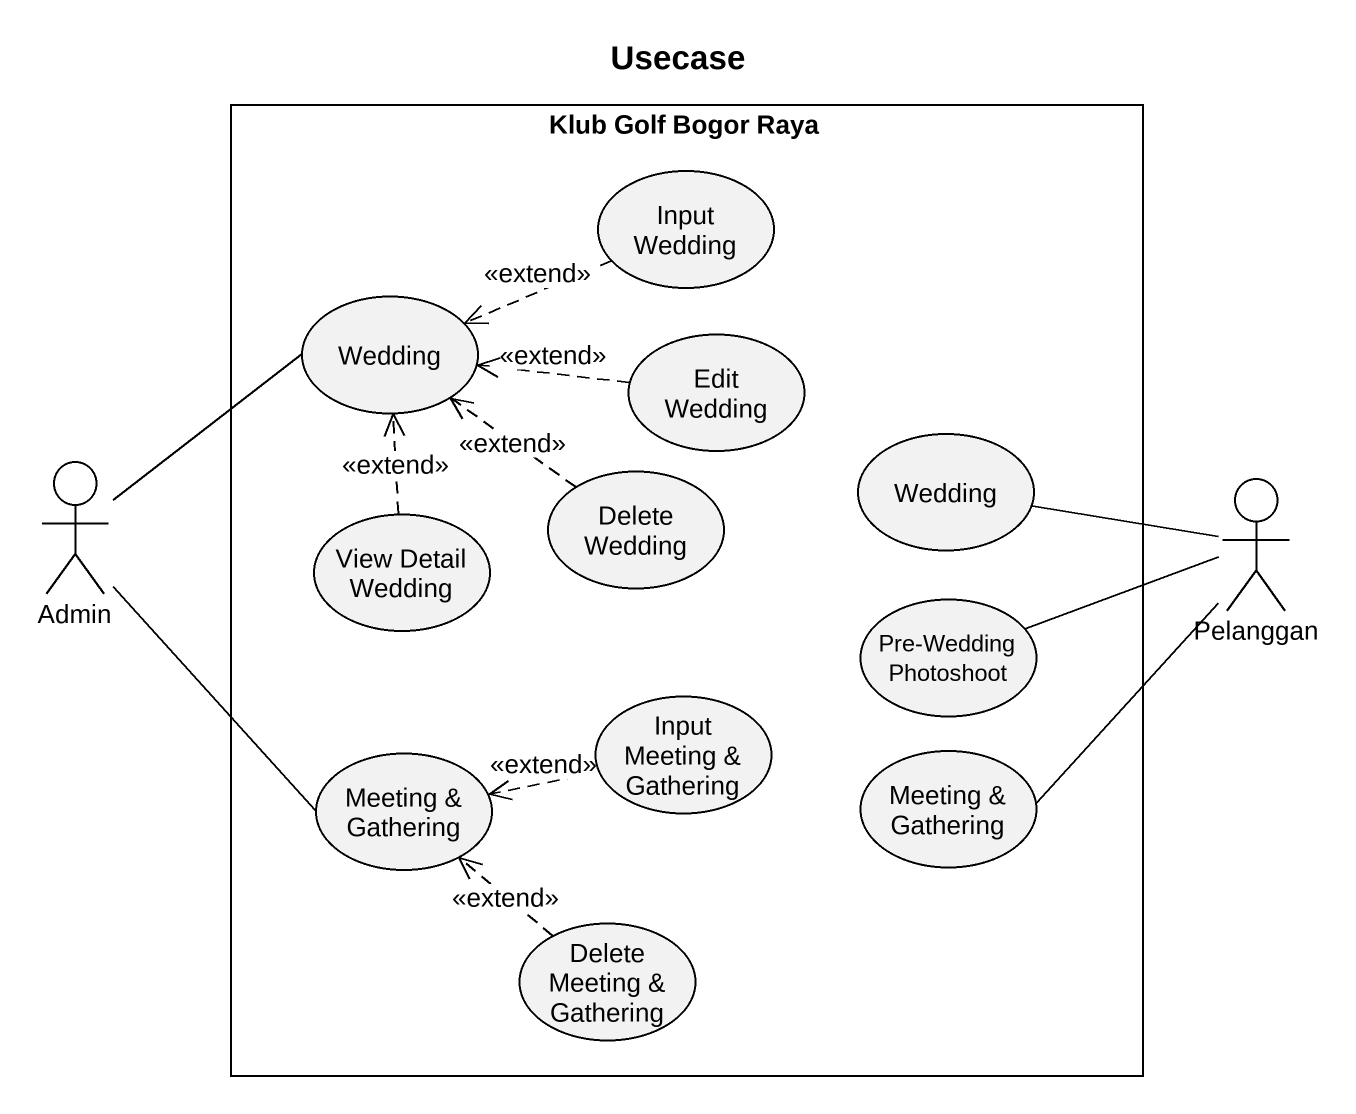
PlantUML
@startuml
title Usecase
rectangle "Klub Golf Bogor Raya" as Klub_Golf_Bogor_Raya {
  usecase "Input Wedding" as Input_Wedding
  usecase Wedding
  usecase "Edit Wedding" as Edit_Wedding
  usecase "Wedding" as Wedding_2
  usecase "View Detail Wedding" as View_Detail_Wedding
  usecase "Delete Wedding" as Delete_Wedding
  usecase "Pre-Wedding Photoshoot" as Pre_Wedding_Photoshoot
  usecase "Meeting & Gathering" as Meeting_Gathering
  usecase "Input Meeting & Gathering" as Input_Meeting_Gathering
  usecase "Meeting & Gathering" as Meeting_Gathering_2
  usecase "Delete Meeting & Gathering" as Delete_Meeting_Gathering
}
actor Admin
actor Pelanggan
Input_Wedding .left.> Wedding : <<extend>>
Edit_Wedding .left.> Wedding : <<extend>>
Admin -up- Wedding
Admin -- Meeting_Gathering
View_Detail_Wedding .up.> Wedding : <<extend>>
Delete_Wedding .up.> Wedding : <<extend>>
Pelanggan -left- Wedding_2
Pelanggan -left- Pre_Wedding_Photoshoot
Pelanggan -- Meeting_Gathering_2
Input_Meeting_Gathering .left.> Meeting_Gathering : <<extend>>
Delete_Meeting_Gathering .up.> Meeting_Gathering : <<extend>>
@enduml
